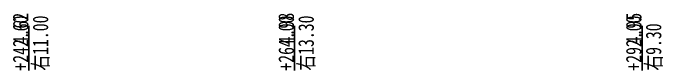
# Model space of a CAD drawing. Header units: millimetres. Extents: x 946 to 3601, y 223 to 2569.
# Drawn here: x 1471.6 to 1524, y 227.9 to 232.5 of the extents above; entities that cross this region are included whole.
import ezdxf

# ---------------------------------------------------------------- set-up
doc = ezdxf.new("R2010")
doc.units = ezdxf.units.MM
doc.layers.add('地质-标注栏', color=1, linetype='Continuous', lineweight=25)
doc.styles.add('标注栏数据', font='', dxfattribs={"width": 0.7, "height": 2.5})
doc.styles.get('标注栏数据').set_extended_font_data('仿宋_GB2312')

msp = doc.modelspace()

# ---------------------------------------------------------------- linework, layer by layer
at = {"layer": '地质-标注栏', "color": 7, "linetype": 'Continuous'}
for p, q in [((1472.888, 229.463), (1472.888, 231.463)), ((1494.288, 229.463), (1494.288, 231.463)), ((1522.288, 229.463), (1522.288, 231.463)), ((1472.888, 227.863), (1472.888, 229.463)), ((1494.288, 227.863), (1494.288, 229.463)), ((1522.288, 227.863), (1522.288, 229.463))]:
    msp.add_line(p, q, dxfattribs=at)

# ---------------------------------------------------------------- texts
at = {"layer": '地质-标注栏', "color": 7, "linetype": 'Continuous', "style": '标注栏数据', "oblique": 0, "width": 0.75}
for s, p in [('4.62', (1472.838, 229.978)), ('4.98', (1494.238, 229.978)), ('4.95', (1522.238, 229.978))]:
    msp.add_text(s, height=1.25, rotation=90, dxfattribs=at).set_placement(p)
at = {"layer": '地质-标注栏', "color": 4, "linetype": 'Continuous', "style": '标注栏数据', "oblique": 0, "width": 0.75}
for s, p in [('+242.60', (1472.838, 227.844)), ('右11.00', (1474.438, 227.844)), ('+264.00', (1494.238, 227.844)), ('右13.30', (1495.838, 227.844)), ('+292.00', (1522.238, 227.844)), ('右9.30', (1523.838, 227.844))]:
    msp.add_text(s, height=1.25, rotation=90, dxfattribs=at).set_placement(p)

doc.saveas('drawing.dxf')
